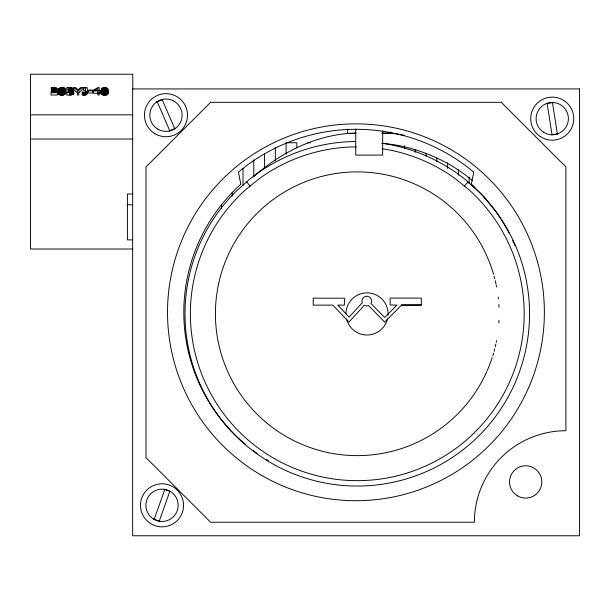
<?xml version="1.0" encoding="UTF-8"?>
<svg xmlns="http://www.w3.org/2000/svg" width="610" height="610" viewBox="0 0 610 610"><rect width="100%" height="100%" fill="white"/><g stroke="black" fill="none" stroke-linecap="round" stroke-linejoin="round"><path stroke-width="0.91" d="M85.667 91.096L84.828 92.11L82.197 92.019L82.197 94.992C87.421 96.182 88.32 92.606 87.032 87.543L83.501 87.543L83.501 90.417L85.667 90.417M86.978 94.001L87.032 91.355M106.376 88.747L105.355 89.784L102.938 88.702L103.959 87.992L105.919 88.168L106.376 90.295M63.402 91.508L63.402 89.952L65.102 90.829C65.27 93.605 58.514 93.673 58.659 90.875L60.276 89.944L58.88 89.144C59.422 85.934 67.344 87.116 64.858 91.408M58.987 92.834L58.659 93.2C59.071 96.837 67.725 95.396 65.102 90.829M107.726 88.74L106.163 89.952L107.863 90.829C108.031 93.605 101.283 93.673 101.42 90.875L103.044 89.944L101.649 89.144C102.122 85.941 110.227 87.093 107.627 91.408L107.673 88.465M101.313 91.271C99.094 96.586 110.174 96.525 107.978 91.264M485.995 199.203A172.279 172.279 0 0 0 484.104 197.076L471.355 184.327L473.695 172.18L469.334 168.551A183.046 183.046 0 0 0 245.296 166.637L238.434 172.15L240.805 184.327A172.279 172.279 0 0 0 245.098 444.118M58.85 88.503L58.88 91.469L58.85 90.829M101.611 90.829L101.557 88.785M73.703 91.119C75.266 95.724 69.342 95.122 66.764 95.023L66.764 87.543L71.652 87.642L73.162 88.404L72.842 89.357L71.789 89.807L73.581 90.661L73.078 92.064L66.764 92.697M56.944 88.549L56.463 92.217L56.989 91.187L56.532 88.031L54.618 87.466L51.309 87.748L51.385 90.814L55.083 90.57L55.083 88.244L51.385 88.481L51.309 87.748M101.313 93.605L101.42 93.2M154.155 519.384L164.822 489.426M159.225 521.192L169.893 491.233M82.197 92.667L85.247 92.674L86.978 91.675M60.23 90.585L60.07 91.653L61.122 92.224L63.28 92.034L63.806 91.325L63.196 90.631L61.099 90.12L60.23 90.585L60.23 92.141M102.999 90.585L102.831 91.653L103.883 92.224L106.049 92.034L106.575 91.325L105.965 90.631L103.868 90.12L102.999 90.585L102.999 92.141M464.423 186.073L467.923 181.894M63.402 89.952L64.858 89.083M401.578 305.061L384.651 322.103L368.516 305.496L368.013 305.709A4.827 4.827 0 0 1 364.345 305.229L348.928 322.103L332.862 305.122L313.212 305.122L313.212 298.183L344.406 298.183L344.406 305.122L337.757 305.122L349.111 317.124L362.271 302.712L362.096 302.293A4.827 4.827 0 0 1 367.388 296.254A4.827 4.827 0 0 1 370.941 303.46L384.681 317.497L397.003 305.084L390.133 305.023L390.133 298.084L421.327 298.084L421.327 305.023L401.578 305.061L421.327 305.023M253.935 176.351C281.919 151.532 318.283 133.842 356.095 133.018M77.401 92.697L78.766 92.697L82.228 89.876L82.228 87.543L78.766 90.417L78.766 95.023L77.401 95.023L77.401 90.486L73.947 87.543L73.947 89.876L77.401 92.819M55.083 88.244L55.586 88.892L55.159 89.693L51.095 91.973L51.095 95.023L57.416 95.023L57.416 92.102L52.384 92.102L56.463 89.891M60.649 88.145L60.413 89.136L62.586 89.784L63.615 88.747L62.601 87.992L60.649 88.145L60.649 89.693M156.618 102.03L162.786 99.369M175.329 128.359L169.168 131.028M546.484 103.555L553.117 102.518M558.005 133.735L551.371 134.772M73.947 87.543L75.457 87.543L78.103 89.815L80.779 87.543L82.228 87.543M83.501 88.092L85.667 88.092L85.667 92.674M68.122 89.639L71.24 89.472L71.805 88.808L71.286 88.267L68.122 88.13L68.122 89.685M68.122 92.11C73.246 93.124 73.581 89.167 68.122 90.211L68.122 92.537M97.913 90.371L94.466 90.371L97.913 88.358L97.913 90.684M88.618 90.753L92.499 90.753M93.391 90.928L97.913 90.928L97.913 95.023L99.232 95.023L99.232 90.928L100.452 90.928M51.095 92.697L57.416 92.697M97.913 92.697L99.232 92.697M97.913 93.254L93.391 93.254L93.391 90.196L97.974 87.543L99.232 87.543L99.232 90.371L100.452 90.371L100.452 93.254L99.232 93.254M30.5 114.848L132.789 114.848M382.31 133.018L390.736 133.018L404.3 135.275M355.737 133.559L347.662 133.559L347.662 129.068M381.761 133.559L390.736 133.559L390.736 131.76M30.5 139.049L132.789 139.049M307.623 142.763L310.315 142.763M132.789 194.01L127.406 194.01L127.406 239.875L132.789 239.875M127.406 204.746L132.789 204.746M132.789 249.01L30.5 249.01L30.5 74.229L132.789 74.229L132.789 89.342M82.197 94.344L82.968 94.451M164.159 489.296L170.487 491.553M159.889 521.321L153.56 519.064A16.15 16.15 0 0 1 154.338 491.103A16.15 16.15 0 0 1 178.166 505.759A16.15 16.15 0 0 1 153.56 519.064M64.904 88.465L64.957 91.065L64.485 87.992M472.3 180.529C452.719 163.854 428.861 152.569 403.896 146.644A159.164 159.164 0 0 0 382.066 143.335M107.52 92.811L107.978 93.589M246.623 181.887L250.131 186.073M484.104 197.076L495.45 211.09A172.279 172.279 0 0 1 500.818 218.921M162.13 99.537L174.765 128.725M157.189 101.672L169.824 130.86M73.581 92.987L73.703 93.444M56.989 91.187L56.532 88.031M552.446 102.518L557.365 133.941M547.124 103.349L552.042 134.772M51.309 90.074L51.385 90.814M469.136 177.037L469.136 183.701M458.369 169.42L458.369 175.131M447.603 162.756L447.603 168.467M436.836 157.998L436.836 161.802M426.07 153.24L426.07 156.091M415.296 149.427L415.296 152.286M404.529 145.622L404.529 148.474M382.661 130.959L382.661 155.093L355.737 155.093L355.737 129.099M296.856 147.528L296.856 142.763L286.09 142.763L286.09 154.193M275.323 147.528L275.323 160.857M264.557 153.24L264.557 167.514M253.79 159.904L253.79 177.037M243.024 168.467L243.024 185.608M232.257 192.272L232.257 196.077M221.491 204.647L221.491 208.452M107.863 90.829L107.924 93.902M107.741 91.866L107.741 94.192M107.444 92.133L107.444 94.458M107.322 89.426L107.322 90.974M107.032 92.369L107.032 94.695M106.521 92.56L106.521 94.893M106.323 90.821L106.323 92.369M106.262 88.427L106.262 89.983M105.965 90.631L105.965 92.186M105.957 92.705L105.957 95.03M105.919 88.168L105.919 89.723M105.37 87.992L105.37 90.318M105.37 90.44L105.332 95.114M104.745 90.303L104.745 92.629M104.638 87.939L104.638 90.265M104.645 92.811L104.645 95.137M103.959 87.992L103.959 90.318M103.921 92.789L103.921 95.114M103.868 90.12L103.868 92.445M103.41 88.145L103.41 89.693M103.364 90.333L103.364 92.659M103.258 92.697L103.258 95.023M102.678 92.56L102.678 94.885M102.19 92.369L102.19 94.695M102.053 88.023L102.053 89.571M101.923 89.441L101.923 90.989M101.809 92.141L101.809 94.474M101.649 89.144L101.649 91.469M101.534 91.881L101.534 94.207M101.42 90.875L101.367 93.909M86.826 91.957L86.826 94.283M86.567 92.201L86.567 94.527M86.208 92.4L86.208 94.725M85.766 92.56L85.766 94.885M85.247 92.674L85.247 95.007M84.66 92.743L84.66 95.076M84.005 92.766L84.005 95.099M83.12 92.743L83.12 95.069M73.581 90.661L73.635 93.803M73.413 91.79L73.413 94.123M73.162 88.404L73.223 91.035L72.971 88.145M73.131 89.052L73.131 91.378M73.078 92.064L73.078 94.39M72.842 89.357L72.842 90.913M72.643 92.278L72.643 94.603M72.247 90.875L72.247 92.43M72.125 90.661L72.125 92.217M72.041 92.476L72.041 94.802M71.873 90.493L71.873 92.041M71.522 88.358L71.522 89.914M71.454 90.341L71.4 94.931M71.286 88.267L71.286 89.815M70.752 90.234L70.752 92.56M70.646 92.674L70.646 95M70.546 88.153L70.546 89.7M69.67 90.211L69.67 92.537M69.7 92.697L69.7 95.023M69.426 88.13L69.426 89.685M65.217 91.264L65.156 93.902M64.98 91.866L64.98 94.192M64.751 88.214L64.751 90.547M64.675 92.133L64.675 94.458M64.561 89.426L64.561 90.974M64.263 92.369L64.263 94.695M63.753 94.893L63.745 91.043M63.501 88.427L63.615 90.295M63.554 90.821L63.554 92.369M63.15 88.168L63.15 89.723M63.196 90.631L63.196 92.186M63.188 92.705L63.188 95.03M62.601 87.992L62.601 90.318M62.601 90.44L62.563 95.114M61.976 90.303L61.976 92.629M61.869 87.939L61.869 90.265M61.877 92.811L61.877 95.137M61.191 87.992L61.099 92.445M61.152 92.789L61.152 95.114M60.596 90.333L60.596 92.659M60.489 92.697L60.489 95.023M59.91 92.56L59.91 94.885M59.422 92.369L59.422 94.695M59.155 89.441L59.155 90.989M59.048 92.141L59.048 94.474M58.796 88.785L58.796 91.111M58.766 91.881L58.766 94.207M58.659 90.875L58.598 93.909M56.791 88.275L56.852 91.744M55.853 90.333L55.853 92.659M55.457 88.511L55.457 90.067M55.091 90.768L55.091 92.323M54.526 88.092L54.526 90.417M53.832 88.038L53.832 90.364M53.093 88.084L53.093 90.41M52.376 88.198L52.376 90.524M51.819 88.343L51.819 90.669M345.931 313.937A21.083 21.083 0 0 1 367.746 292.869A21.083 21.083 0 0 1 388.036 315.408M387.464 319.038A21.083 21.083 0 0 1 346.556 319.038M268.301 460.588A172.279 172.279 0 0 1 266.677 459.612M257.13 453.382A172.279 172.279 0 0 1 253.287 450.599M471.355 184.327A172.279 172.279 0 0 1 474.839 187.544M501.839 220.523A172.279 172.279 0 0 1 508.923 232.867M512.682 240.554A172.279 172.279 0 0 1 514.97 245.761M356.362 146.873A166.896 166.896 0 0 0 259.181 178.745L245.601 189.74A166.896 166.896 0 0 0 237.221 429.699A166.896 166.896 0 0 0 477.333 429.699A166.896 166.896 0 0 0 468.953 189.74L455.373 178.745A166.896 166.896 0 0 0 382.02 148.71M355.622 141.497A172.279 172.279 0 0 0 248.682 180.026L235.3 192.104A172.279 172.279 0 0 0 235.62 435.746A172.279 172.279 0 0 0 479.262 435.418A172.279 172.279 0 0 0 478.934 191.784L465.514 179.736A172.279 172.279 0 0 0 382.127 143.289M498.988 320.258A141.855 141.855 0 0 1 498.835 323.041M496.586 340.532A141.855 141.855 0 0 1 496.227 342.347M495.838 344.162A141.855 141.855 0 0 1 495.221 346.876M494.771 348.684A141.855 141.855 0 0 1 494.062 351.375M493.559 353.167A141.855 141.855 0 0 1 492.758 355.828M492.194 357.597A141.855 141.855 0 0 1 487.245 370.613M486.871 371.459A141.855 141.855 0 0 1 264.915 421.434A141.855 141.855 0 0 1 280.531 194.453A141.855 141.855 0 0 1 493.559 274.363M494.062 276.147A141.855 141.855 0 0 1 494.771 278.846M495.221 280.646A141.855 141.855 0 0 1 496.037 284.268M496.227 285.175A141.855 141.855 0 0 1 496.586 286.997M498.156 297.093A141.855 141.855 0 0 1 498.362 298.938M498.835 304.481A141.855 141.855 0 0 1 498.988 307.265M210.587 102.32L145.981 166.919L145.981 457.637L210.587 522.244L474.382 522.244A91.523 91.523 0 0 1 565.905 430.721L565.905 166.919L501.298 102.32L210.587 102.32M579.5 88.93L132.66 88.93L132.66 535.771L579.5 535.771L579.5 88.93M92.499 90.127L88.618 90.127L88.618 93.086L92.499 93.086L92.499 90.127M157.754 129.099A16.15 16.15 0 0 0 182.123 115.366A16.15 16.15 0 0 0 158.043 101.13A16.15 16.15 0 0 0 157.754 129.099M155.016 133.735A21.533 21.533 0 0 0 187.506 115.427A21.533 21.533 0 0 0 155.405 96.433A21.533 21.533 0 0 0 155.016 133.735M543.426 132.172A16.15 16.15 0 0 0 568.375 119.514A16.15 16.15 0 0 0 544.936 104.241A16.15 16.15 0 0 0 543.426 132.172M540.483 136.686A21.533 21.533 0 0 0 573.751 119.812A21.533 21.533 0 0 0 542.504 99.438A21.533 21.533 0 0 0 540.483 136.686M150.739 523.647A21.533 21.533 0 0 0 183.549 505.911A21.533 21.533 0 0 0 151.783 486.368A21.533 21.533 0 0 0 150.739 523.647M261.728 475.464A188.429 188.429 0 0 0 544.372 312.282A188.429 188.429 0 0 0 261.728 149.099A188.429 188.429 0 0 0 261.728 475.464M517.585 495.922A16.15 16.15 0 0 0 541.817 481.938A16.15 16.15 0 0 0 517.585 467.946A16.15 16.15 0 0 0 517.585 495.922"/></g></svg>
